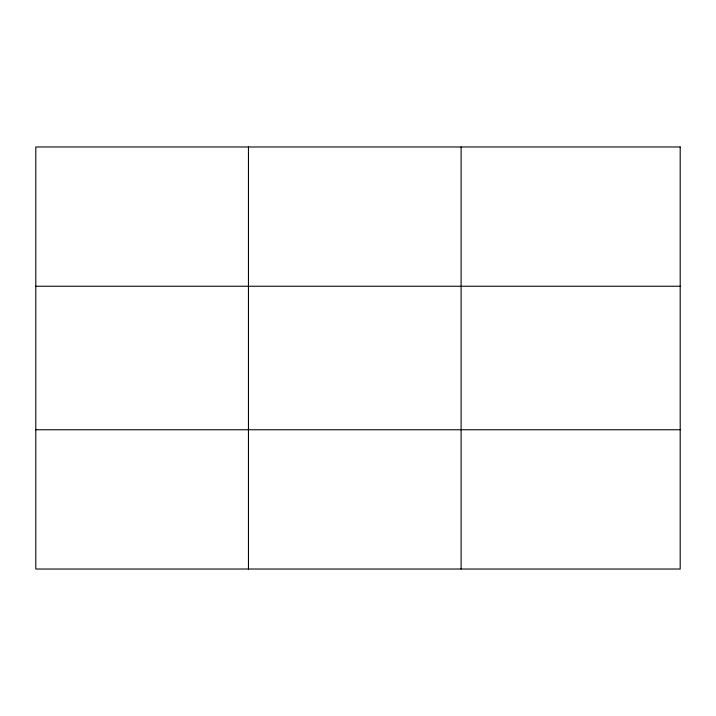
<?xml version="1.0" encoding="UTF-8"?>
<svg xmlns="http://www.w3.org/2000/svg" width="716" height="716" viewBox="0 0 716 716"><rect width="100%" height="100%" fill="white"/><g stroke="black" fill="none" stroke-linecap="round" stroke-linejoin="round"><path stroke-width="1.07" d="M248.452 569.023L248.452 146.977M461.104 569.023L461.104 146.977M35.8 286.248L680.2 286.248M35.8 429.752L680.2 429.752M680.2 146.977L680.2 569.023L35.8 569.023L35.8 146.977L680.2 146.977"/></g></svg>
